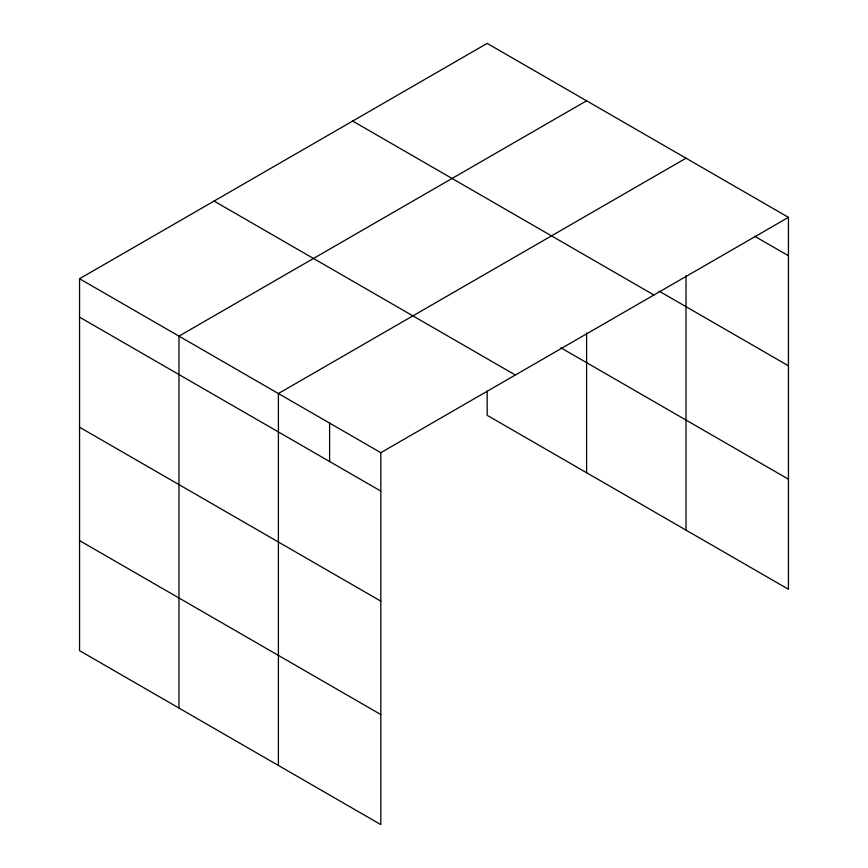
<?xml version="1.0" encoding="UTF-8"?>
<svg xmlns="http://www.w3.org/2000/svg" width="868" height="868" viewBox="0 0 868 868"><rect width="100%" height="100%" fill="white"/><g stroke="black" fill="none" stroke-linecap="round" stroke-linejoin="round"><path stroke-width="1.3" d="M788.448 217.336L487.176 43.4L79.552 278.736L79.552 650.664L380.824 824.6L380.824 452.673L788.448 217.336L788.448 589.264L487.176 415.327L487.176 391.164M586.594 100.797L178.971 336.133L178.971 708.06M686.013 158.204L278.4 393.529L278.4 765.457M754.693 236.259L788.448 255.745M659.116 291.138L788.448 365.808M352.658 121.064L653.93 295.001M560.858 347.808L788.448 479.201M214.071 201.072L515.342 375.009M79.552 278.736L380.824 452.673M79.552 317.146L380.824 491.082M79.552 427.208L380.824 601.144M79.552 540.601L380.824 714.538M686.013 275.796L686.013 530.12M586.594 332.965L586.594 472.724M329.612 423.107L329.612 461.516"/></g></svg>
